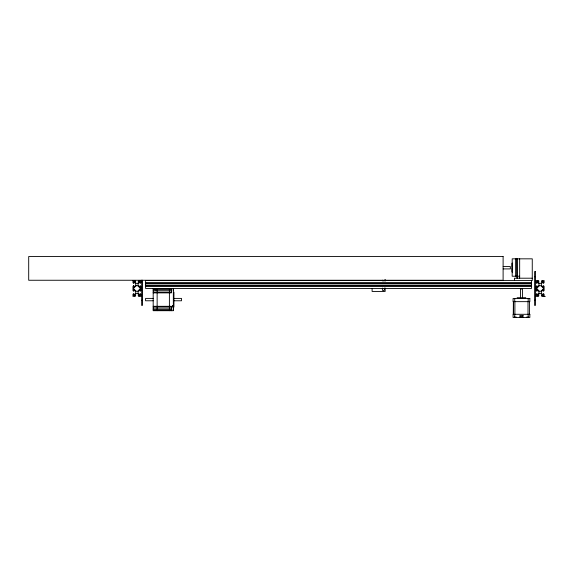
<?xml version="1.0" encoding="UTF-8"?>
<svg xmlns="http://www.w3.org/2000/svg" width="574" height="574" viewBox="0 0 574 574"><rect width="100%" height="100%" fill="white"/><g stroke="black" fill="none" stroke-linecap="round" stroke-linejoin="round"><path stroke-width="0.86" d="M513.35 301.651L513.35 314.301L513.472 301.651M503.154 266.537L510.322 266.537L510.322 268.912L503.154 268.912M519.664 276.223L512.18 276.223L512.202 258.831L532.263 258.831L532.256 280.571L145.609 280.571L145.609 288.478L531.459 288.478L531.459 280.571M534.624 276.675L535.413 276.675M532.263 278.203L514.462 278.203L514.462 280.571M145.609 282.666L531.459 282.666M145.609 283.341L531.459 283.341M145.609 283.757L531.459 283.757M145.609 285.292L531.459 285.292M145.609 285.673L531.459 285.673M145.609 286.383L531.459 286.383M153.186 289.267L171.368 289.267M153.186 290.279L171.368 290.279M153.186 292.08L171.368 292.08M153.186 292.869L171.368 292.869L171.368 288.478M545.3 296.385L542.028 296.385L541.347 295.675L542.982 295.675L540.93 293.615L539.395 293.615L537.336 295.675L538.972 295.675L538.261 296.385L536.209 296.385L536.209 294.333L536.92 293.615L536.92 295.258L538.972 293.199L538.972 291.664L536.92 289.612L536.92 291.248L536.209 290.537L536.209 286.426L536.92 285.709L536.92 287.352L538.972 285.292L538.972 283.757L536.92 281.705L536.92 283.384L536.209 282.666L536.209 280.571L538.304 280.571L539.015 281.282L537.336 281.282L539.395 283.341L540.93 283.341L542.982 281.282L541.347 281.282L542.057 280.571L544.116 280.571L544.116 282.63L543.406 283.341L543.406 281.705L541.347 283.757L541.347 285.292L543.406 287.352L543.406 285.665L544.116 286.383L544.116 290.537L543.406 291.248L543.406 289.612L541.347 291.664L541.347 293.199L543.406 295.258L543.406 293.615L544.116 294.333L544.116 296.385M517.109 297.698L525.806 297.698M153.222 298.401L145.595 298.401L145.595 300.776L153.222 300.776M173.348 298.401L181.492 298.401L181.492 300.776L173.348 300.776M141.656 300.281L142.445 300.281M534.624 300.281L535.413 300.281M173.348 305.519L172.552 305.519L172.552 307.097L173.348 307.097M173.226 305.913L172.831 305.913L173.226 306.351M172.831 306.272L173.226 306.272M153.186 306.308L171.368 306.308L171.368 310.699M153.186 307.097L171.368 307.097M153.186 308.898L171.368 308.898M153.186 309.91L171.368 309.91M519.951 317.264L522.957 317.264M512.202 267.025C512.173 252.61 512.216 282.731 512.187 268.029M529.443 301.651L529.443 314.301M528.561 317.07L526.602 317.07M528.173 298.487L528.173 301.651M528.173 314.301L528.173 317.465M528.015 301.651L528.015 314.301M522.44 297.698L522.44 289.002L520.467 289.002L520.467 297.698M519.664 258.831L519.664 278.203M517.16 276.223L517.16 278.203L517.038 258.831M516.952 258.831L516.952 276.223M516.306 317.07L514.347 317.07M515.639 258.831L515.639 276.223M514.9 301.651L514.9 314.301M514.735 298.487L514.735 301.651M514.735 314.301L514.735 317.465M385.154 279.409L385.154 281.131M385.154 288.005L385.154 291.441L372.11 291.441L372.11 288.822M384.365 288.083L384.365 289.662A0.99 0.99 0 0 1 383.375 290.652A0.99 0.99 0 0 1 382.392 289.662L382.392 288.083M173.936 292.08L173.936 307.097M173.348 288.478L173.348 310.699L153.186 310.699L153.186 288.478M173.226 288.995L173.226 290.336M173.226 305.633L173.226 306.982M173.226 308.841L173.226 310.182M169.395 288.507L169.395 310.699M157.14 288.507L157.14 310.699M155.159 289.246L155.159 290.085M142.445 280.177L142.445 305.418L141.656 305.418L141.656 280.177M384.365 280.177A0.99 0.99 0 0 1 383.87 281.03M382.88 281.03A0.99 0.99 0 0 1 382.392 280.177M133.67 285.709L132.96 286.426L132.96 290.537L133.67 291.248L133.67 289.612L135.722 291.664L135.722 293.199L133.67 295.258L133.67 293.615L132.96 294.333L132.96 296.385L135.012 296.385L135.722 295.675L134.086 295.675L136.146 293.615L137.681 293.615L139.733 295.675L138.097 295.675L138.779 296.385L140.867 296.385L140.867 294.333L140.149 293.615L140.149 295.258L138.097 293.199L138.097 291.664L140.149 289.612L140.149 291.248L140.867 290.537L140.867 286.383L140.149 285.665L140.149 287.352L138.097 285.292L138.097 283.757L140.149 281.705L140.149 283.341L140.867 282.63L140.867 280.571L138.808 280.571L138.097 281.282L139.733 281.282L137.681 283.341L136.146 283.341L134.086 281.282L135.765 281.282L135.055 280.571L132.96 280.571L132.96 282.666L133.67 283.384L133.67 281.705L135.722 283.757L135.722 285.292L133.67 287.352L133.67 285.709M136.146 285.709L133.67 288.184L133.67 288.772L136.146 291.248L137.681 291.248L140.149 288.772L140.149 288.184L137.681 285.709L136.146 285.709M539.395 285.709L536.92 288.184L536.92 288.772L539.395 291.248L540.93 291.248L543.406 288.772L543.406 288.184L540.93 285.709L539.395 285.709M503.111 256.535L28.7 256.535L28.7 280.256L503.111 280.256L503.111 256.535M535.413 271.538L534.624 271.538L534.624 305.418L535.413 305.418L535.413 271.538M529.838 298.487L513.077 298.487L513.077 301.651L529.838 301.651L529.838 298.487M529.838 314.301L513.077 314.301L513.077 317.465L529.838 317.465L529.838 314.301M523.036 315.485L519.872 315.485L519.872 316.676L523.036 316.676L523.036 315.485"/></g></svg>
